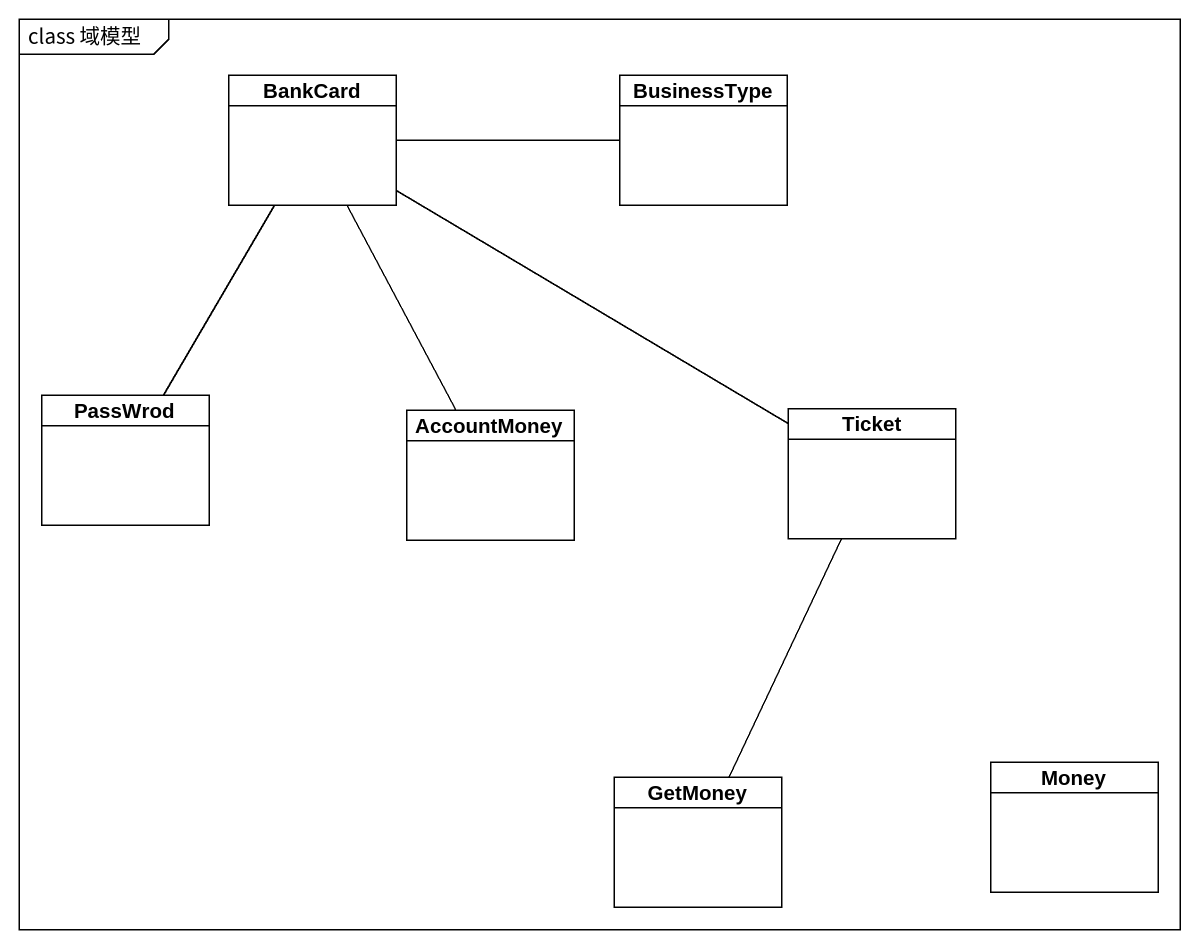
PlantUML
@startuml
mainframe class 域模型
hide circle
hide empty members
class BankCard
class BusinessType
class PassWrod
class AccountMoney
class Ticket
class GetMoney
class Money
BankCard -right- BusinessType
BankCard -- PassWrod
BankCard -- AccountMoney
BankCard -right- Ticket
Ticket -- GetMoney
@enduml
